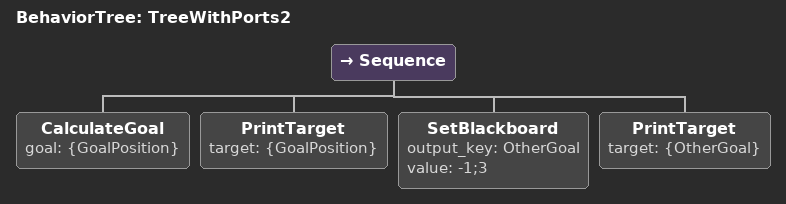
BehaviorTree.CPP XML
<?xml version="1.0" encoding="UTF-8"?>
<root BTCPP_format="3">
  <BehaviorTree ID="TreeWithPorts2">
    <Sequence>
      <CalculateGoal goal="{GoalPosition}"/>
      <PrintTarget target="{GoalPosition}"/>
      <SetBlackboard   output_key="OtherGoal" value="-1;3" />
      <PrintTarget target="{OtherGoal}"/>
    </Sequence>
  </BehaviorTree>

</root>
